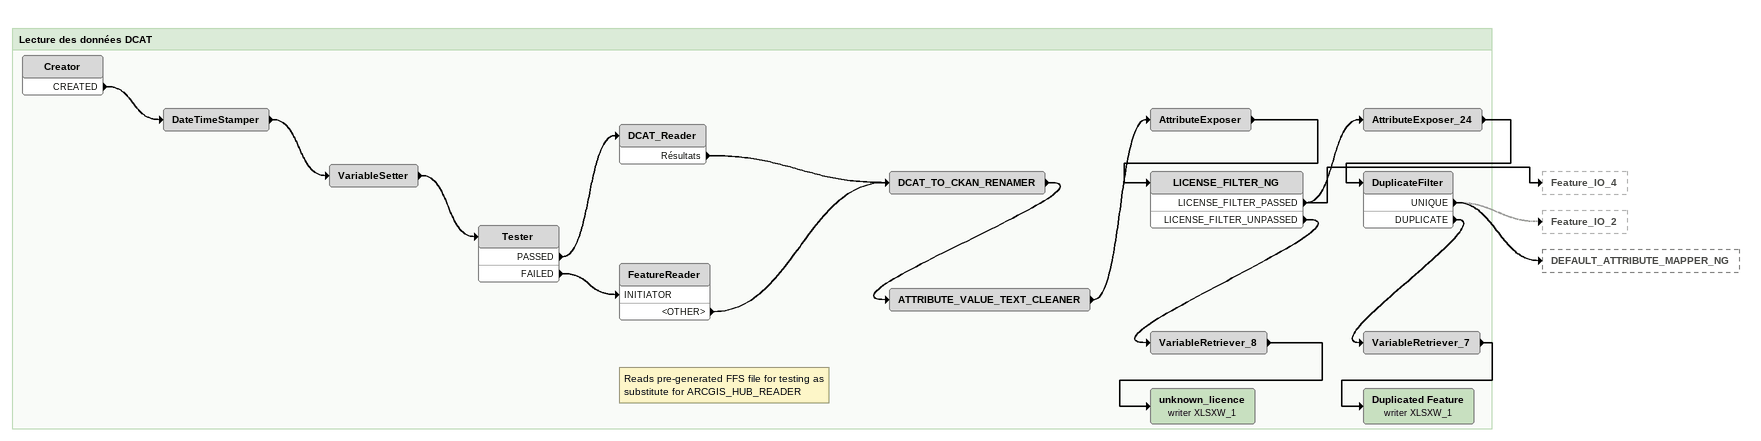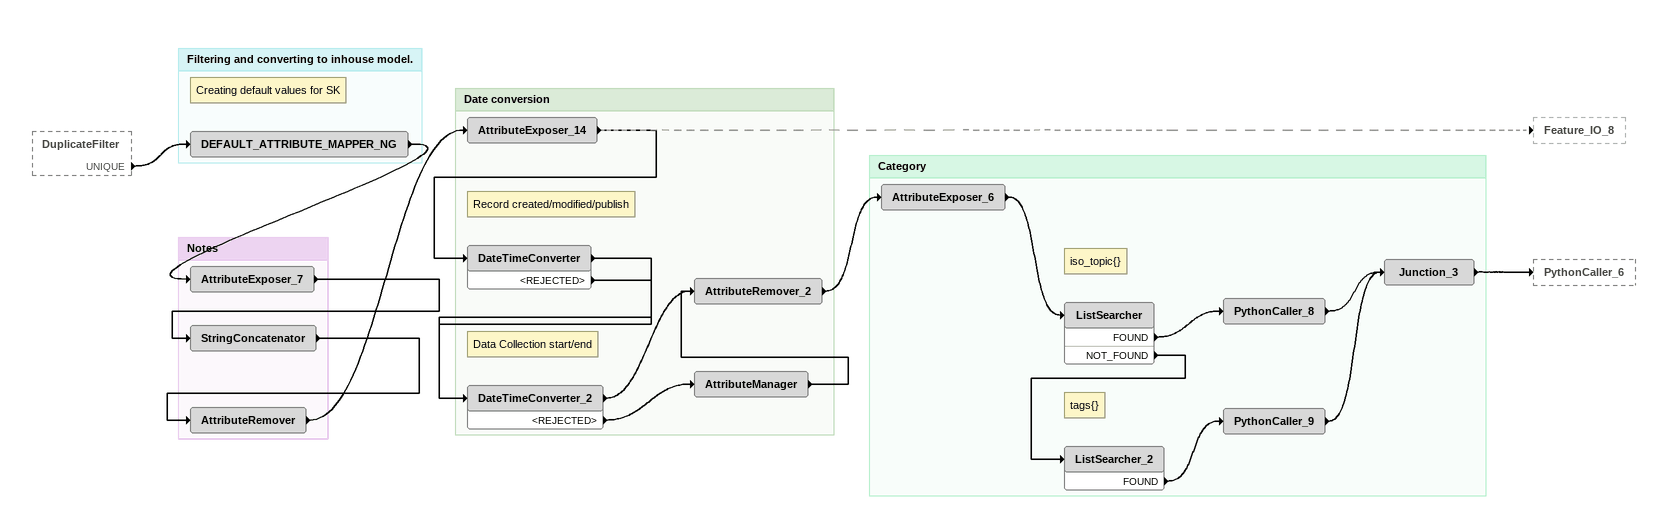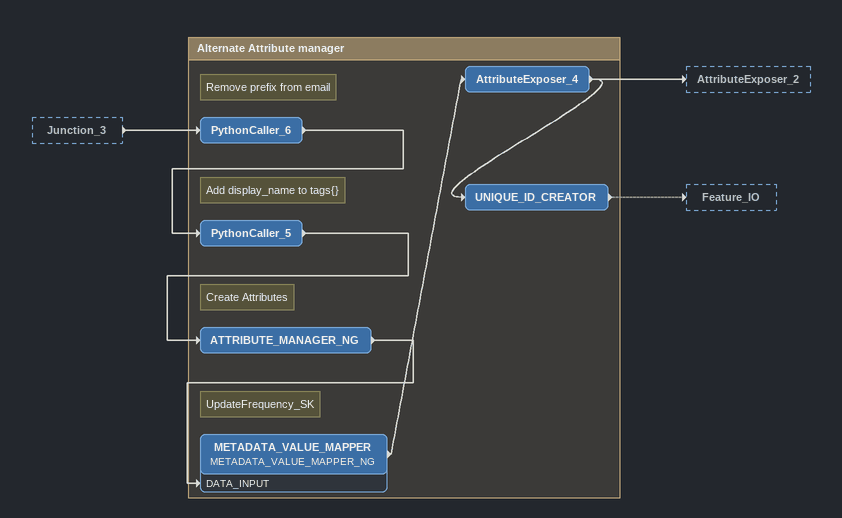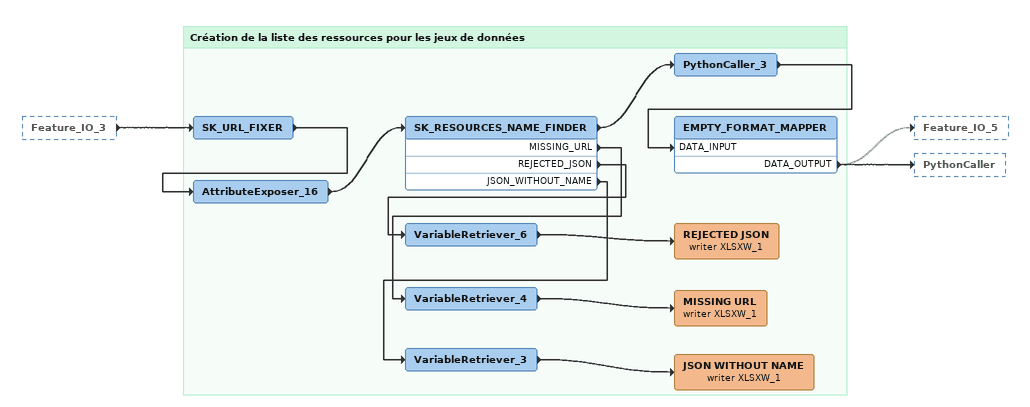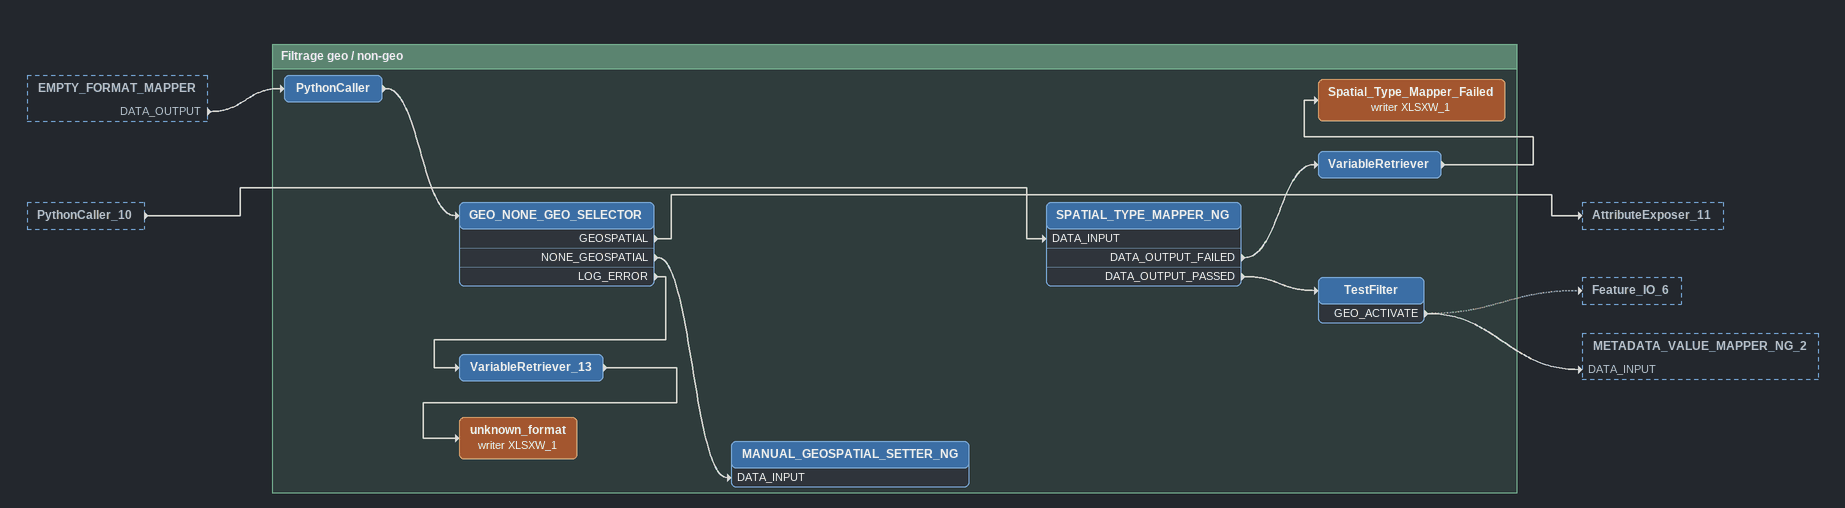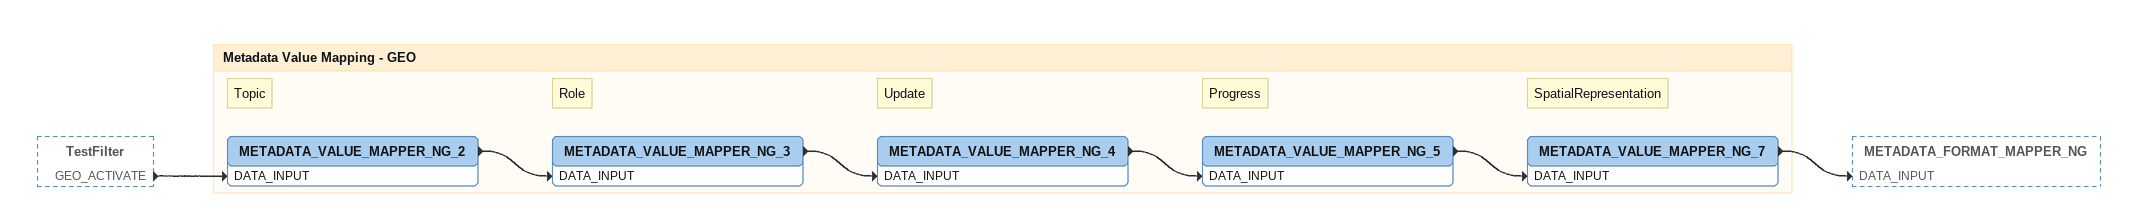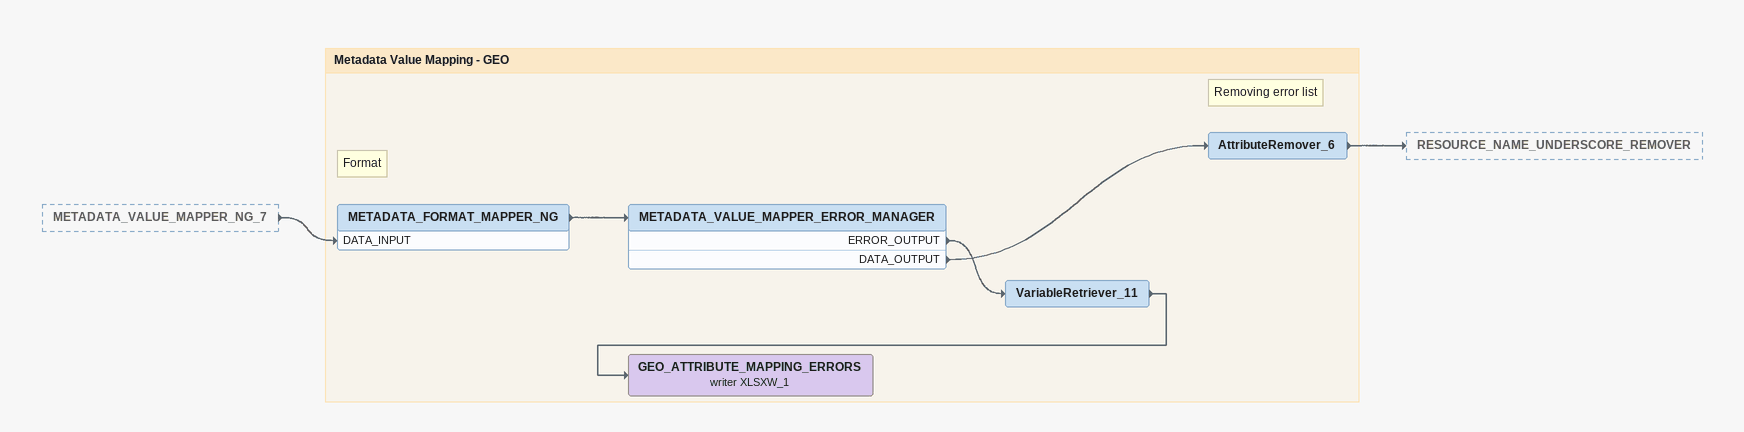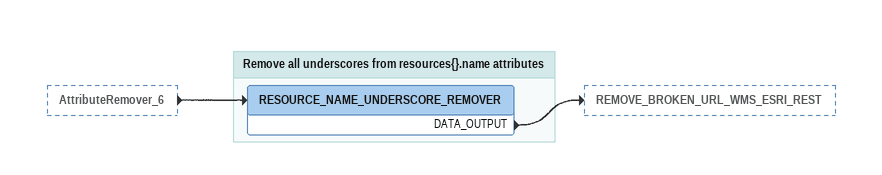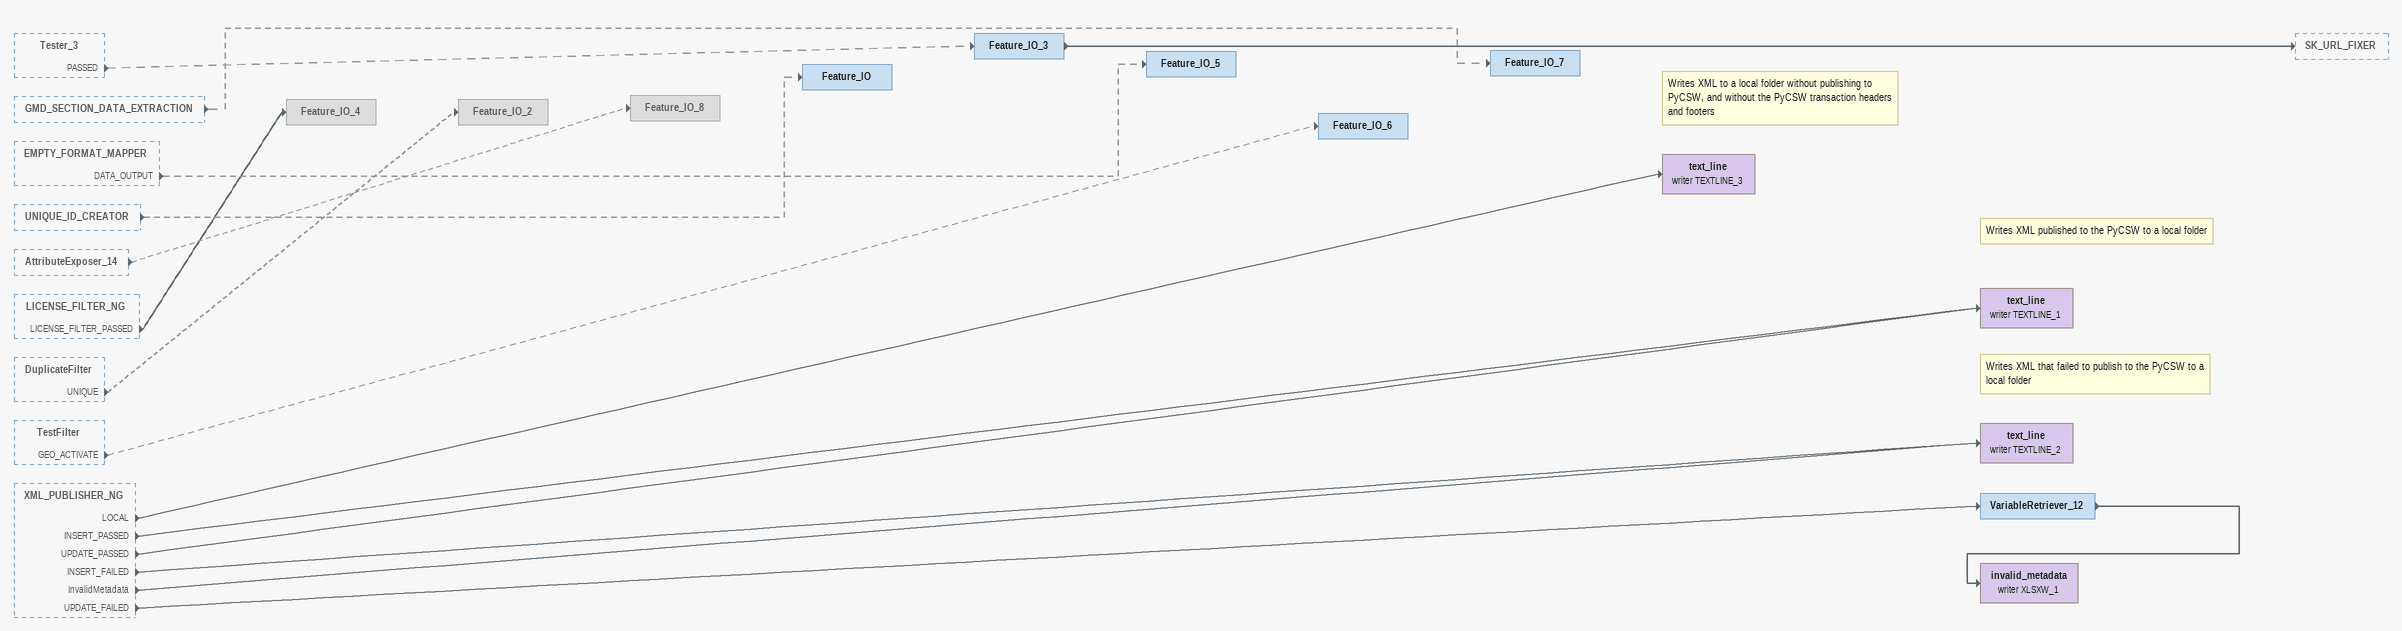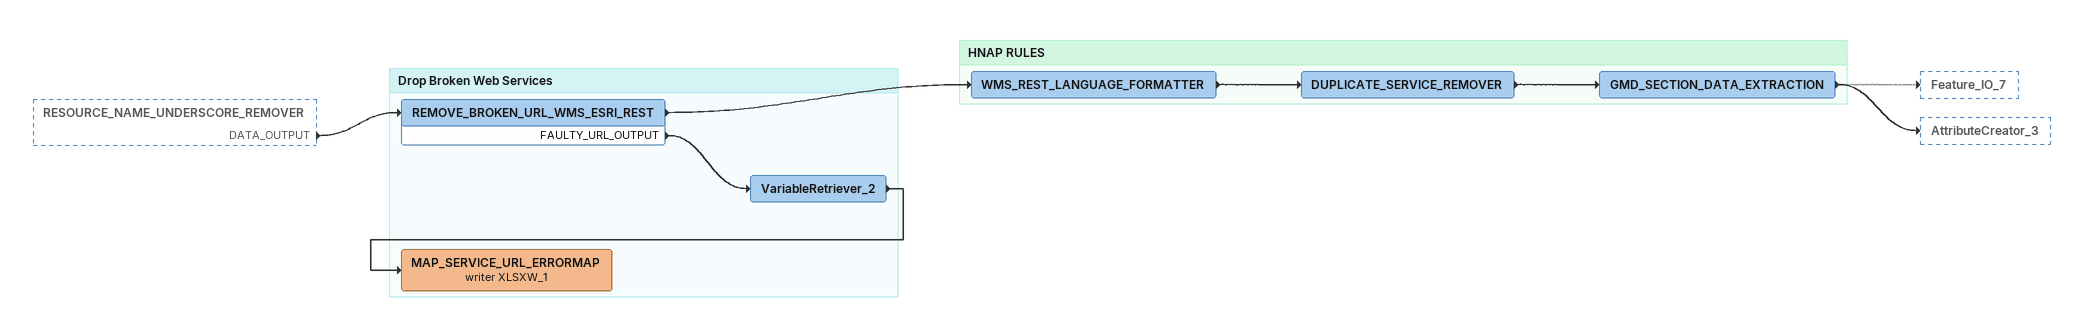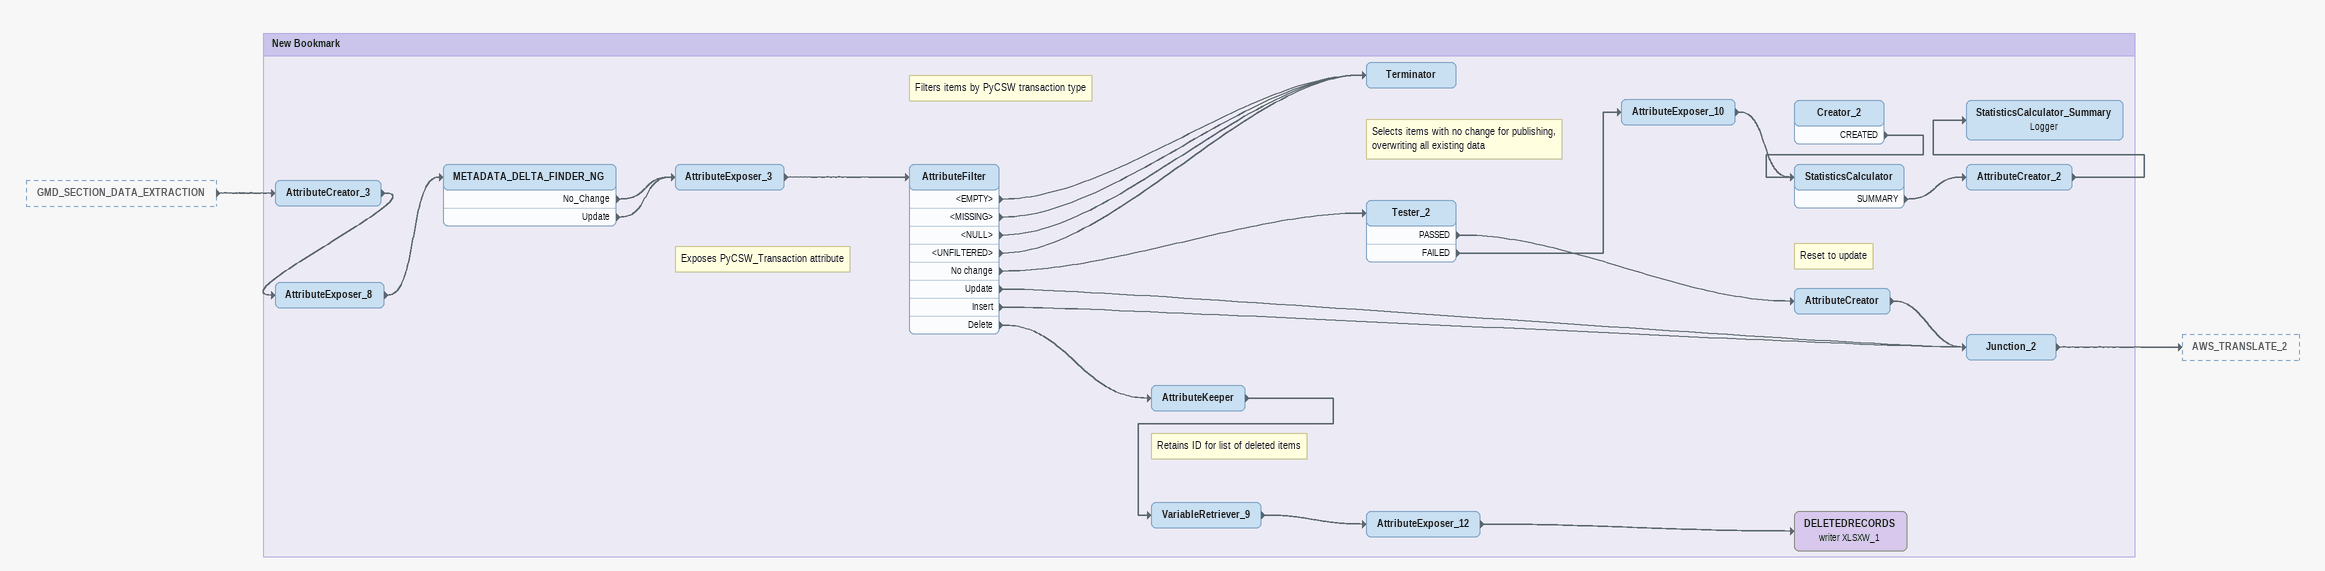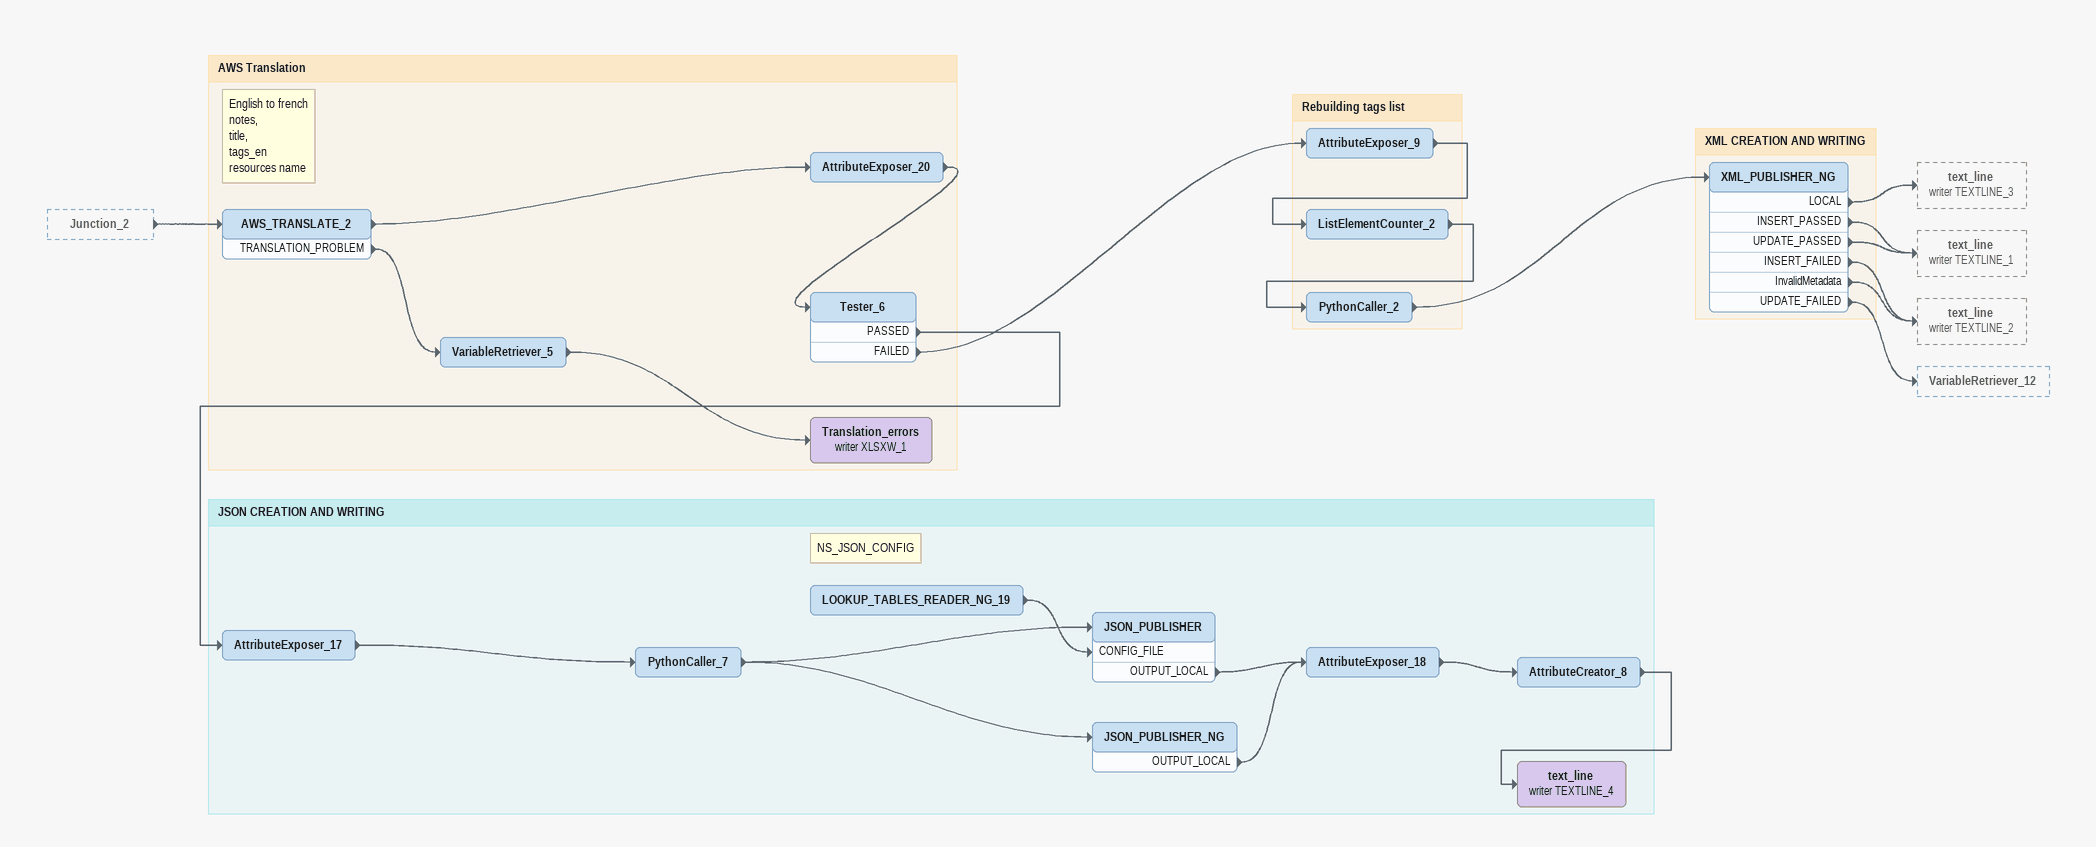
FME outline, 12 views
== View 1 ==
Bookmark: Lecture des données DCAT
Creator
    CREATED -> DateTimeStamper
DateTimeStamper
    -> VariableSetter
VariableSetter
    -> Tester
Tester
    PASSED -> DCAT_Reader
    FAILED -> FeatureReader [INITIATOR]
DCAT_Reader
    Résultats -> DCAT_TO_CKAN_RENAMER
Note: Reads pre-generated FFS file for testing as substitute for ARCGIS_HUB_READER
FeatureReader
    <OTHER> -> DCAT_TO_CKAN_RENAMER
DCAT_TO_CKAN_RENAMER
    -> ATTRIBUTE_VALUE_TEXT_CLEANER
ATTRIBUTE_VALUE_TEXT_CLEANER
    -> AttributeExposer
AttributeExposer
    -> LICENSE_FILTER_NG
LICENSE_FILTER_NG
    LICENSE_FILTER_PASSED -> AttributeExposer_24
    LICENSE_FILTER_PASSED -> Feature_IO_4
    LICENSE_FILTER_UNPASSED -> VariableRetriever_8
AttributeExposer_24
    -> DuplicateFilter
DuplicateFilter
    UNIQUE -> Feature_IO_2 [off]
    UNIQUE -> DEFAULT_ATTRIBUTE_MAPPER_NG
    DUPLICATE -> VariableRetriever_7
VariableRetriever_7
    -> Duplicated Feature (writer XLSXW_1)
Duplicated Feature (writer XLSXW_1)
VariableRetriever_8
    -> unknown_licence (writer XLSXW_1)
unknown_licence (writer XLSXW_1)

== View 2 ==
DuplicateFilter [outside]
    UNIQUE -> DEFAULT_ATTRIBUTE_MAPPER_NG

Bookmark: Filtering and converting to inhouse model.
Note: Creating default values for SK
DEFAULT_ATTRIBUTE_MAPPER_NG
    -> AttributeExposer_7

Bookmark: Notes
AttributeExposer_7
    -> StringConcatenator
StringConcatenator
    -> AttributeRemover
AttributeRemover
    -> AttributeExposer_14

Bookmark: Date conversion
AttributeExposer_14
    -> DateTimeConverter
    -> Feature_IO_8 [off]
Note: Record created/modified/publish
DateTimeConverter
    -> DateTimeConverter_2
    <REJECTED> -> DateTimeConverter_2
Note: Data Collection start/end
DateTimeConverter_2
    -> AttributeRemover_2
    <REJECTED> -> AttributeManager
AttributeManager
    -> AttributeRemover_2
AttributeRemover_2
    -> AttributeExposer_6

Bookmark: Category
AttributeExposer_6
    -> ListSearcher
Note: iso_topic{}
ListSearcher
    FOUND -> PythonCaller_8
    NOT_FOUND -> ListSearcher_2
PythonCaller_8
    -> Junction_3
Note: tags{}
ListSearcher_2
    FOUND -> PythonCaller_9
PythonCaller_9
    -> Junction_3
Junction_3
    -> PythonCaller_6

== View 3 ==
Junction_3 [outside]
    -> PythonCaller_6

Bookmark: Alternate Attribute manager
Note: Remove prefix from email
PythonCaller_6
    -> PythonCaller_5
Note: Add display_name to tags{}
PythonCaller_5
    -> ATTRIBUTE_MANAGER_NG
Note: Create Attributes
ATTRIBUTE_MANAGER_NG
    -> METADATA_VALUE_MAPPER [DATA_INPUT]
Note: UpdateFrequency_SK
METADATA_VALUE_MAPPER: METADATA_VALUE_MAPPER_NG
    -> AttributeExposer_4
AttributeExposer_4
    -> UNIQUE_ID_CREATOR
    -> AttributeExposer_2
UNIQUE_ID_CREATOR
    -> Feature_IO [off]

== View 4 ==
Feature_IO_3 [outside]
    -> SK_URL_FIXER

Bookmark: Création de la liste des ressources pour les jeux de données
SK_URL_FIXER
    -> AttributeExposer_16
AttributeExposer_16
    -> SK_RESOURCES_NAME_FINDER
SK_RESOURCES_NAME_FINDER
    -> PythonCaller_3
    MISSING_URL -> VariableRetriever_4
    REJECTED_JSON -> VariableRetriever_6
    JSON_WITHOUT_NAME -> VariableRetriever_3
PythonCaller_3
    -> EMPTY_FORMAT_MAPPER [DATA_INPUT]
EMPTY_FORMAT_MAPPER
    DATA_OUTPUT -> Feature_IO_5 [off]
    DATA_OUTPUT -> PythonCaller
VariableRetriever_6
    -> REJECTED JSON (writer XLSXW_1)
REJECTED JSON (writer XLSXW_1)
VariableRetriever_4
    -> MISSING URL (writer XLSXW_1)
MISSING URL (writer XLSXW_1)
VariableRetriever_3
    -> JSON WITHOUT NAME (writer XLSXW_1)
JSON WITHOUT NAME (writer XLSXW_1)

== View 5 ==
EMPTY_FORMAT_MAPPER [outside]
    DATA_OUTPUT -> PythonCaller
PythonCaller_10 [outside]
    -> SPATIAL_TYPE_MAPPER_NG [DATA_INPUT]

Bookmark: Filtrage geo / non-geo
PythonCaller
    -> GEO_NONE_GEO_SELECTOR
GEO_NONE_GEO_SELECTOR
    GEOSPATIAL -> AttributeExposer_11
    NONE_GEOSPATIAL -> MANUAL_GEOSPATIAL_SETTER_NG [DATA_INPUT]
    LOG_ERROR -> VariableRetriever_13
SPATIAL_TYPE_MAPPER_NG
    DATA_OUTPUT_FAILED -> VariableRetriever
    DATA_OUTPUT_PASSED -> TestFilter
VariableRetriever
    -> Spatial_Type_Mapper_Failed (writer XLSXW_1)
Spatial_Type_Mapper_Failed (writer XLSXW_1)
TestFilter
    GEO_ACTIVATE -> Feature_IO_6 [off]
    GEO_ACTIVATE -> METADATA_VALUE_MAPPER_NG_2 [DATA_INPUT]
VariableRetriever_13
    -> unknown_format (writer XLSXW_1)
unknown_format (writer XLSXW_1)
MANUAL_GEOSPATIAL_SETTER_NG

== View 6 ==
TestFilter [outside]
    GEO_ACTIVATE -> METADATA_VALUE_MAPPER_NG_2 [DATA_INPUT]

Bookmark: Metadata Value Mapping - GEO
Note: Topic
METADATA_VALUE_MAPPER_NG_2
    -> METADATA_VALUE_MAPPER_NG_3 [DATA_INPUT]
Note: Role
METADATA_VALUE_MAPPER_NG_3
    -> METADATA_VALUE_MAPPER_NG_4 [DATA_INPUT]
Note: Update
METADATA_VALUE_MAPPER_NG_4
    -> METADATA_VALUE_MAPPER_NG_5 [DATA_INPUT]
Note: Progress
METADATA_VALUE_MAPPER_NG_5
    -> METADATA_VALUE_MAPPER_NG_7 [DATA_INPUT]
Note: SpatialRepresentation
METADATA_VALUE_MAPPER_NG_7
    -> METADATA_FORMAT_MAPPER_NG [DATA_INPUT]

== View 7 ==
METADATA_VALUE_MAPPER_NG_7 [outside]
    -> METADATA_FORMAT_MAPPER_NG [DATA_INPUT]

Bookmark: Metadata Value Mapping - GEO
Note: Format
METADATA_FORMAT_MAPPER_NG
    -> METADATA_VALUE_MAPPER_ERROR_MANAGER
METADATA_VALUE_MAPPER_ERROR_MANAGER
    ERROR_OUTPUT -> VariableRetriever_11
    DATA_OUTPUT -> AttributeRemover_6
Note: Removing error list
AttributeRemover_6
    -> RESOURCE_NAME_UNDERSCORE_REMOVER
VariableRetriever_11
    -> GEO_ATTRIBUTE_MAPPING_ERRORS (writer XLSXW_1)
GEO_ATTRIBUTE_MAPPING_ERRORS (writer XLSXW_1)

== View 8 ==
AttributeRemover_6 [outside]
    -> RESOURCE_NAME_UNDERSCORE_REMOVER

Bookmark: Remove all underscores from resources{}.name attributes
RESOURCE_NAME_UNDERSCORE_REMOVER
    DATA_OUTPUT -> REMOVE_BROKEN_URL_WMS_ESRI_REST

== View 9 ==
Tester_3 [outside]
    PASSED -> Feature_IO_3 [off]
GMD_SECTION_DATA_EXTRACTION [outside]
    -> Feature_IO_7 [off]
EMPTY_FORMAT_MAPPER [outside]
    DATA_OUTPUT -> Feature_IO_5 [off]
UNIQUE_ID_CREATOR [outside]
    -> Feature_IO [off]
AttributeExposer_14 [outside]
    -> Feature_IO_8 [off]
LICENSE_FILTER_NG [outside]
    LICENSE_FILTER_PASSED -> Feature_IO_4
DuplicateFilter [outside]
    UNIQUE -> Feature_IO_2 [off]
TestFilter [outside]
    GEO_ACTIVATE -> Feature_IO_6 [off]
XML_PUBLISHER_NG [outside]
    LOCAL -> text_line (writer TEXTLINE_3)
    INSERT_PASSED -> text_line (writer TEXTLINE_1)
    UPDATE_PASSED -> text_line (writer TEXTLINE_1)
    INSERT_FAILED -> text_line (writer TEXTLINE_2)
    InvalidMetadata -> text_line (writer TEXTLINE_2)
    UPDATE_FAILED -> VariableRetriever_12
Feature_IO_4 [off]
Feature_IO_2 [off]
Feature_IO_8 [off]
Feature_IO_3
    -> SK_URL_FIXER
Feature_IO_5
Feature_IO_6
Feature_IO_7
Note: Writes XML to a local folder without publishing to PyCSW, and without the PyCSW transaction headers and footers
text_line (writer TEXTLINE_3)
Note: Writes XML published to the PyCSW to a local folder
text_line (writer TEXTLINE_1)
Note: Writes XML that failed to publish to the PyCSW to a local folder
text_line (writer TEXTLINE_2)
VariableRetriever_12
    -> invalid_metadata (writer XLSXW_1)
invalid_metadata (writer XLSXW_1)
Feature_IO

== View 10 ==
RESOURCE_NAME_UNDERSCORE_REMOVER [outside]
    DATA_OUTPUT -> REMOVE_BROKEN_URL_WMS_ESRI_REST

Bookmark: Drop Broken Web Services
REMOVE_BROKEN_URL_WMS_ESRI_REST
    -> WMS_REST_LANGUAGE_FORMATTER
    FAULTY_URL_OUTPUT -> VariableRetriever_2
VariableRetriever_2
    -> MAP_SERVICE_URL_ERRORMAP (writer XLSXW_1)
MAP_SERVICE_URL_ERRORMAP (writer XLSXW_1)

Bookmark: HNAP RULES
WMS_REST_LANGUAGE_FORMATTER
    -> DUPLICATE_SERVICE_REMOVER
DUPLICATE_SERVICE_REMOVER
    -> GMD_SECTION_DATA_EXTRACTION
GMD_SECTION_DATA_EXTRACTION
    -> Feature_IO_7 [off]
    -> AttributeCreator_3

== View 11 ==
GMD_SECTION_DATA_EXTRACTION [outside]
    -> AttributeCreator_3

Bookmark: New Bookmark
AttributeCreator_3
    -> AttributeExposer_8
AttributeExposer_8
    -> METADATA_DELTA_FINDER_NG
METADATA_DELTA_FINDER_NG
    No_Change -> AttributeExposer_3
    Update -> AttributeExposer_3
Note: Exposes PyCSW_Transaction attribute
AttributeExposer_3
    -> AttributeFilter
Note: Filters items by PyCSW transaction type
AttributeFilter
    <EMPTY> -> Terminator
    <MISSING> -> Terminator
    <NULL> -> Terminator
    <UNFILTERED> -> Terminator
    No change -> Tester_2
    Update -> Junction_2
    Insert -> Junction_2
    Delete -> AttributeKeeper
Terminator
Note: Selects items with no change for publishing, overwriting all existing data
Tester_2
    PASSED -> AttributeCreator
    FAILED -> AttributeExposer_10
AttributeExposer_10
    -> StatisticsCalculator
Note: Reset to update
AttributeCreator
    -> Junction_2
Junction_2
    -> AWS_TRANSLATE_2
Note: Retains ID for list of deleted items
AttributeKeeper
    -> VariableRetriever_9
VariableRetriever_9
    -> AttributeExposer_12
AttributeExposer_12
    -> DELETEDRECORDS (writer XLSXW_1)
DELETEDRECORDS (writer XLSXW_1)
Creator_2
    CREATED -> StatisticsCalculator
StatisticsCalculator
    SUMMARY -> AttributeCreator_2
AttributeCreator_2
    -> StatisticsCalculator_Summary
StatisticsCalculator_Summary: Logger

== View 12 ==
Junction_2 [outside]
    -> AWS_TRANSLATE_2

Bookmark: AWS Translation
Note: English to french / notes, / title, / tags_en / resources name
AWS_TRANSLATE_2
    -> AttributeExposer_20
    TRANSLATION_PROBLEM -> VariableRetriever_5
AttributeExposer_20
    -> Tester_6
Tester_6
    PASSED -> AttributeExposer_17
    FAILED -> AttributeExposer_9
VariableRetriever_5
    -> Translation_errors (writer XLSXW_1)
Translation_errors (writer XLSXW_1)

Bookmark: Rebuilding tags list
AttributeExposer_9
    -> ListElementCounter_2
ListElementCounter_2
    -> PythonCaller_2
PythonCaller_2
    -> XML_PUBLISHER_NG

Bookmark: XML CREATION AND WRITING
XML_PUBLISHER_NG
    LOCAL -> text_line (writer TEXTLINE_3)
    INSERT_PASSED -> text_line (writer TEXTLINE_1)
    UPDATE_PASSED -> text_line (writer TEXTLINE_1)
    INSERT_FAILED -> text_line (writer TEXTLINE_2)
    InvalidMetadata -> text_line (writer TEXTLINE_2)
    UPDATE_FAILED -> VariableRetriever_12

Bookmark: JSON CREATION AND WRITING
AttributeExposer_17
    -> PythonCaller_7
PythonCaller_7
    -> JSON_PUBLISHER
    -> JSON_PUBLISHER_NG
JSON_PUBLISHER_NG
    OUTPUT_LOCAL -> AttributeExposer_18
Note: NS_JSON_CONFIG
LOOKUP_TABLES_READER_NG_19
    -> JSON_PUBLISHER [CONFIG_FILE]
JSON_PUBLISHER
    OUTPUT_LOCAL -> AttributeExposer_18
AttributeExposer_18
    -> AttributeCreator_8
AttributeCreator_8
    -> text_line (writer TEXTLINE_4)
text_line (writer TEXTLINE_4)
